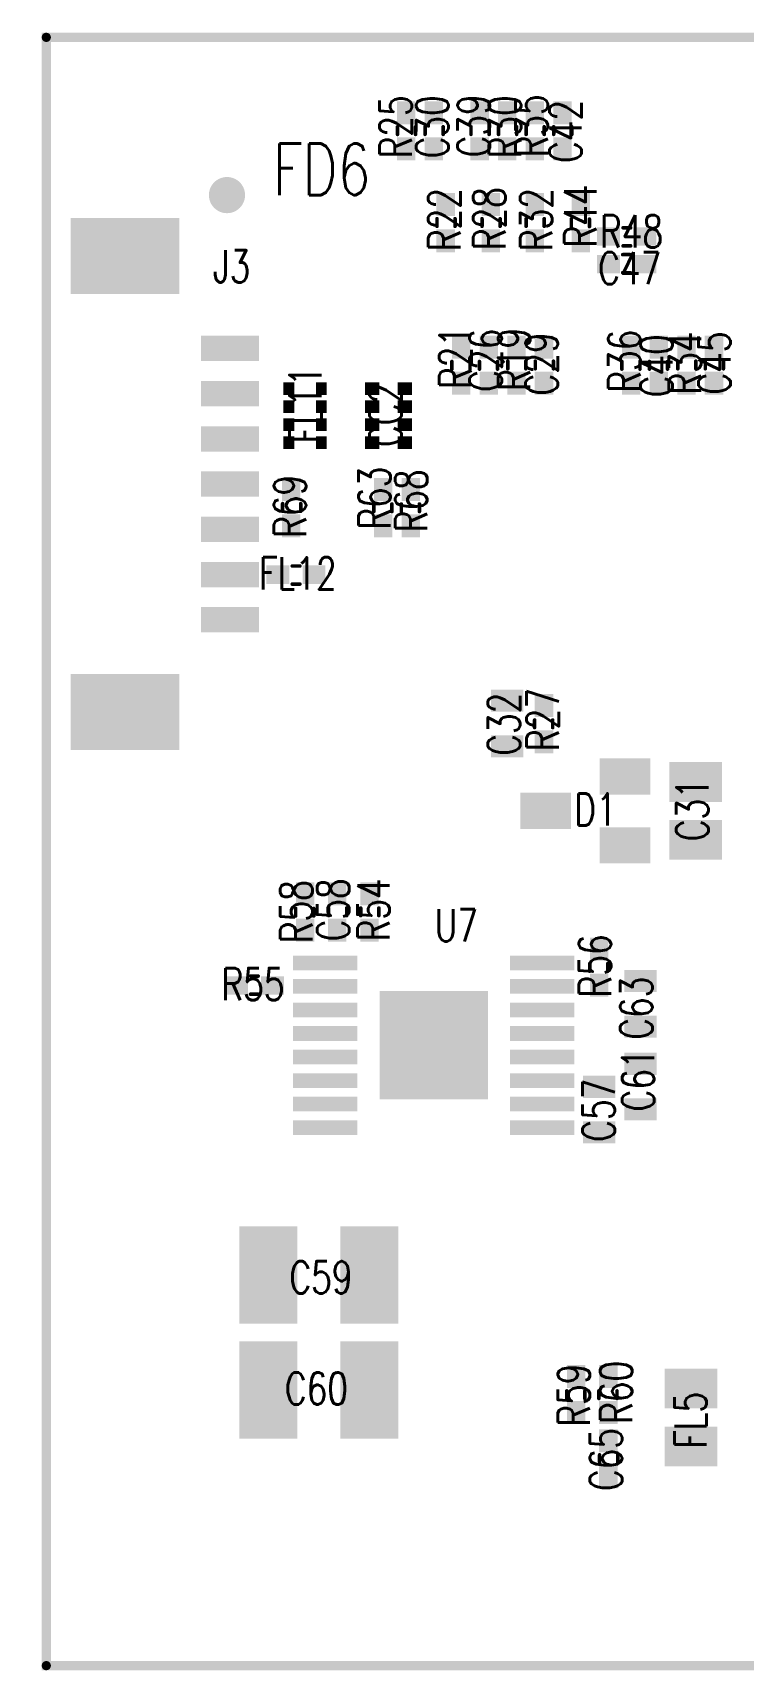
# Model space of a CAD drawing. Extents: x 44.6 to 90.1, y -0.2 to 45.1.
# Drawn here: x 44.63 to 64.27, y -0.13 to 45.13 of the extents above; entities that cross this region are included whole.
import ezdxf

# ---------------------------------------------------------------- set-up
doc = ezdxf.new("R2010")
doc.units = 0
doc.layers.get('0').update_dxf_attribs({"linetype": 'CONTINUOUS'})
for name, color, linetype in [('BOARD_OUTLINE_00', 5, 'CONTINUOUS'), ('DRIL_NPLTE_THRU_01', 3, 'CONTINUOUS'), ('DRIL_NPLTE_THRU_02', 23, 'CONTINUOUS'), ('DRIL_NPLTE_THRU_03', 2, 'CONTINUOUS'), ('DRIL_NPLTE_THRU_04', 4, 'CONTINUOUS'), ('DRIL_NPLTE_THRU_05', 43, 'CONTINUOUS'), ('DRIL_NPLTE_THRU_06', 1, 'CONTINUOUS'), ('DRIL_PLTE_THRU_01', 3, 'CONTINUOUS'), ('DRIL_PLTE_THRU_02', 23, 'CONTINUOUS'), ('DRIL_PLTE_THRU_03', 2, 'CONTINUOUS'), ('DRIL_PLTE_THRU_04', 4, 'CONTINUOUS'), ('DRIL_PLTE_THRU_05', 43, 'CONTINUOUS'), ('DRIL_PLTE_THRU_06', 1, 'CONTINUOUS'), ('PADS_BOT', 1, 'CONTINUOUS'), ('PADS_INNER', 3, 'CONTINUOUS'), ('PADS_TOP', 3, 'CONTINUOUS'), ('PART_BOT_2DLINE_00', 2, 'CONTINUOUS'), ('PART_NAME_06', 2, 'CONTINUOUS')]:
    doc.layers.add(name, color=color, linetype=linetype)
doc.styles.add('W0$1524', font='simplex', dxfattribs={"width": 0.75})
doc.styles.add('W0$254', font='simplex', dxfattribs={"width": 0.75})

# ---------------------------------------------------------------- blocks, each defined once
blk = doc.blocks.new('SMOOTH_0$254')
at = {"const_width": 0.127}
blk.add_lwpolyline([(-0.0635, 0, 1), (0.0635, 0, 1)], format="xyb", close=True, dxfattribs=at)
blk = doc.blocks.new('BOARD_152')
at = {"layer": 'BOARD_OUTLINE_00', "const_width": 0.254}
blk.add_lwpolyline([(13.5, 37.5), (58.5, 37.5), (58.5, 82.5), (13.5, 82.5)], close=True, dxfattribs=at)
at = {"layer": 'BOARD_OUTLINE_00'}
for p in [(13.5, 82.5), (58.5, 82.5), (13.5, 37.5), (58.5, 37.5)]:
    blk.add_blockref('SMOOTH_0$254', p, dxfattribs=at)
blk = doc.blocks.new('SMOOTH_0$1')
at = {"const_width": 0.05}
blk.add_lwpolyline([(-0.025, 0, 1), (0.025, 0, 1)], format="xyb", close=True, dxfattribs=at)
blk = doc.blocks.new('PART_BODY_BOT_22')
at = {"layer": 'PART_BOT_2DLINE_00', "const_width": 0.1}
for points in [[(0.1, 0.26), (-0.11, 0.26)], [(0.1, -0.24), (-0.11, -0.24)]]:
    blk.add_lwpolyline(points, dxfattribs=at)
at = {"layer": 'PART_BOT_2DLINE_00'}
for p in [(-0.11, 0.26), (0.1, 0.26), (-0.11, -0.24), (0.1, -0.24)]:
    blk.add_blockref('SMOOTH_0$1', p, dxfattribs=at)
blk = doc.blocks.new('DRIL_HOLE_0')
blk.add_lwpolyline([(0, 0, 1), (0, 0, 1)], format="xyb", close=True)
blk = doc.blocks.new('PAD_0')
blk.add_lwpolyline([(0, 0, 1), (0, 0, 1)], format="xyb", close=True)
blk = doc.blocks.new('PAD_1')
at = {"const_width": 0.508}
blk.add_lwpolyline([(-0.3175, 0), (0.3175, 0)], dxfattribs=at)
blk = doc.blocks.new('STK_BOT_6')
at = {"layer": 'DRIL_PLTE_THRU_01'}
blk.add_blockref('DRIL_HOLE_0', (0, 0), dxfattribs=at)
at = {"layer": 'DRIL_PLTE_THRU_02'}
blk.add_blockref('DRIL_HOLE_0', (0, 0), dxfattribs=at)
at = {"layer": 'DRIL_PLTE_THRU_03'}
blk.add_blockref('DRIL_HOLE_0', (0, 0), dxfattribs=at)
at = {"layer": 'DRIL_PLTE_THRU_04'}
blk.add_blockref('DRIL_HOLE_0', (0, 0), dxfattribs=at)
at = {"layer": 'DRIL_PLTE_THRU_05'}
blk.add_blockref('DRIL_HOLE_0', (0, 0), dxfattribs=at)
at = {"layer": 'DRIL_PLTE_THRU_06'}
blk.add_blockref('DRIL_HOLE_0', (0, 0), dxfattribs=at)
at = {"layer": 'PADS_BOT'}
blk.add_blockref('PAD_1', (0, 0), dxfattribs=at)
at = {"layer": 'PADS_INNER'}
blk.add_blockref('PAD_0', (0, 0), dxfattribs=at)
at = {"layer": 'PADS_TOP'}
blk.add_blockref('PAD_0', (0, 0), dxfattribs=at)
blk = doc.blocks.new('SYM_BOT_2')
for name, p in [('STK_BOT_6', (-0.5, 0)), ('PART_BODY_BOT_22', (0, 0)), ('STK_BOT_6', (0.5, 0))]:
    blk.add_blockref(name, p)
blk = doc.blocks.new('PART_BOT_18')
blk.add_blockref('SYM_BOT_2', (0, 0))
at = {"layer": 'PART_NAME_06', "style": 'W0$1524', "width": 0.75}
blk.add_text('C26', height=0.889, dxfattribs=at).set_placement((-0.7366, -0.3556))
blk = doc.blocks.new('PART_BOT_21')
blk.add_blockref('SYM_BOT_2', (0, 0))
at = {"layer": 'PART_NAME_06', "style": 'W0$1524', "width": 0.75}
blk.add_text('C29', height=0.889, rotation=180, dxfattribs=at).set_placement((0.8382, 0.381))
blk = doc.blocks.new('PART_BOT_23')
blk.add_blockref('SYM_BOT_2', (0, 0))
at = {"layer": 'PART_NAME_06', "style": 'W0$1524', "width": 0.75}
blk.add_text('C30', height=0.889, rotation=180, dxfattribs=at).set_placement((0.762, 0.4064))
blk = doc.blocks.new('PAD_2')
at = {"const_width": 1.1}
blk.add_lwpolyline([(-0.725, 0), (0.725, 0)], dxfattribs=at)
blk = doc.blocks.new('STK_BOT_8')
at = {"layer": 'DRIL_NPLTE_THRU_01'}
blk.add_blockref('DRIL_HOLE_0', (0, 0), dxfattribs=at)
at = {"layer": 'DRIL_NPLTE_THRU_02'}
blk.add_blockref('DRIL_HOLE_0', (0, 0), dxfattribs=at)
at = {"layer": 'DRIL_NPLTE_THRU_03'}
blk.add_blockref('DRIL_HOLE_0', (0, 0), dxfattribs=at)
at = {"layer": 'DRIL_NPLTE_THRU_04'}
blk.add_blockref('DRIL_HOLE_0', (0, 0), dxfattribs=at)
at = {"layer": 'DRIL_NPLTE_THRU_05'}
blk.add_blockref('DRIL_HOLE_0', (0, 0), dxfattribs=at)
at = {"layer": 'DRIL_NPLTE_THRU_06'}
blk.add_blockref('DRIL_HOLE_0', (0, 0), dxfattribs=at)
at = {"layer": 'PADS_BOT', "rotation": 90}
blk.add_blockref('PAD_2', (0, 0), dxfattribs=at)
at = {"layer": 'PADS_INNER'}
blk.add_blockref('PAD_0', (0, 0), dxfattribs=at)
at = {"layer": 'PADS_TOP'}
blk.add_blockref('PAD_0', (0, 0), dxfattribs=at)
blk = doc.blocks.new('SYM_BOT_4')
for p in [(-0.8, 0), (0.8, 0)]:
    blk.add_blockref('STK_BOT_8', p)
blk = doc.blocks.new('PART_BOT_24')
blk.add_blockref('SYM_BOT_4', (0, 0))
at = {"layer": 'PART_NAME_06', "style": 'W0$1524', "width": 0.75}
blk.add_text('C31', height=0.889, rotation=180, dxfattribs=at).set_placement((0.8382, 0.3556))
blk = doc.blocks.new('PAD_3')
at = {"const_width": 0.6096}
blk.add_lwpolyline([(-0.4445, 0), (0.4445, 0)], dxfattribs=at)
blk = doc.blocks.new('STK_BOT_7')
at = {"layer": 'DRIL_NPLTE_THRU_01'}
blk.add_blockref('DRIL_HOLE_0', (0, 0), dxfattribs=at)
at = {"layer": 'DRIL_NPLTE_THRU_02'}
blk.add_blockref('DRIL_HOLE_0', (0, 0), dxfattribs=at)
at = {"layer": 'DRIL_NPLTE_THRU_03'}
blk.add_blockref('DRIL_HOLE_0', (0, 0), dxfattribs=at)
at = {"layer": 'DRIL_NPLTE_THRU_04'}
blk.add_blockref('DRIL_HOLE_0', (0, 0), dxfattribs=at)
at = {"layer": 'DRIL_NPLTE_THRU_05'}
blk.add_blockref('DRIL_HOLE_0', (0, 0), dxfattribs=at)
at = {"layer": 'DRIL_NPLTE_THRU_06'}
blk.add_blockref('DRIL_HOLE_0', (0, 0), dxfattribs=at)
at = {"layer": 'PADS_BOT', "rotation": 90}
blk.add_blockref('PAD_3', (0, 0), dxfattribs=at)
at = {"layer": 'PADS_INNER'}
blk.add_blockref('PAD_0', (0, 0), dxfattribs=at)
at = {"layer": 'PADS_TOP'}
blk.add_blockref('PAD_0', (0, 0), dxfattribs=at)
blk = doc.blocks.new('SYM_BOT_3')
for p in [(-0.63, 0), (0.63, 0)]:
    blk.add_blockref('STK_BOT_7', p)
blk = doc.blocks.new('PART_BOT_25')
blk.add_blockref('SYM_BOT_3', (0, 0))
at = {"layer": 'PART_NAME_06', "style": 'W0$1524', "width": 0.75}
blk.add_text('C32', height=0.889, rotation=180, dxfattribs=at).set_placement((0.889, 0.3556))
blk = doc.blocks.new('PART_BOT_32')
blk.add_blockref('SYM_BOT_2', (0, 0))
at = {"layer": 'PART_NAME_06', "style": 'W0$1524', "width": 0.75}
blk.add_text('C39', height=0.889, rotation=180, dxfattribs=at).set_placement((0.7366, 0.2794))
blk = doc.blocks.new('PART_BOT_34')
blk.add_blockref('SYM_BOT_2', (0, 0))
at = {"layer": 'PART_NAME_06', "style": 'W0$1524', "width": 0.75}
blk.add_text('C40', height=0.889, dxfattribs=at).set_placement((-0.889, -0.381))
blk = doc.blocks.new('PART_BOT_36')
blk.add_blockref('SYM_BOT_2', (0, 0))
at = {"layer": 'PART_NAME_06', "style": 'W0$1524', "width": 0.75}
blk.add_text('C42', height=0.889, rotation=180, dxfattribs=at).set_placement((0.889, 0.533))
blk = doc.blocks.new('PART_BOT_39')
blk.add_blockref('SYM_BOT_2', (0, 0))
at = {"layer": 'PART_NAME_06', "style": 'W0$1524', "width": 0.75}
blk.add_text('C45', height=0.889, rotation=180, dxfattribs=at).set_placement((0.813, 0.457))
blk = doc.blocks.new('PART_BOT_41')
blk.add_blockref('SYM_BOT_2', (0, 0))
at = {"layer": 'PART_NAME_06', "style": 'W0$1524', "width": 0.75}
blk.add_text('C47', height=0.889, rotation=180, dxfattribs=at).set_placement((0.787, 1.321))
blk = doc.blocks.new('PART_BOT_52')
blk.add_blockref('SYM_BOT_3', (0, 0))
at = {"layer": 'PART_NAME_06', "style": 'W0$1524', "width": 0.75}
blk.add_text('C57', height=0.889, rotation=180, dxfattribs=at).set_placement((0.889, 0.432))
blk = doc.blocks.new('PART_BOT_53')
blk.add_blockref('SYM_BOT_2', (0, 0))
at = {"layer": 'PART_NAME_06', "style": 'W0$1524', "width": 0.75}
blk.add_text('C58', height=0.889, rotation=180, dxfattribs=at).set_placement((0.8128, 0.3302))
blk = doc.blocks.new('PAD_4')
at = {"const_width": 1.6002}
blk.add_lwpolyline([(-1.3462, 0), (1.3462, 0)], dxfattribs=at)
blk = doc.blocks.new('STK_BOT_10')
at = {"layer": 'DRIL_NPLTE_THRU_01'}
blk.add_blockref('DRIL_HOLE_0', (0, 0), dxfattribs=at)
at = {"layer": 'DRIL_NPLTE_THRU_02'}
blk.add_blockref('DRIL_HOLE_0', (0, 0), dxfattribs=at)
at = {"layer": 'DRIL_NPLTE_THRU_03'}
blk.add_blockref('DRIL_HOLE_0', (0, 0), dxfattribs=at)
at = {"layer": 'DRIL_NPLTE_THRU_04'}
blk.add_blockref('DRIL_HOLE_0', (0, 0), dxfattribs=at)
at = {"layer": 'DRIL_NPLTE_THRU_05'}
blk.add_blockref('DRIL_HOLE_0', (0, 0), dxfattribs=at)
at = {"layer": 'DRIL_NPLTE_THRU_06'}
blk.add_blockref('DRIL_HOLE_0', (0, 0), dxfattribs=at)
at = {"layer": 'PADS_BOT', "rotation": 90}
blk.add_blockref('PAD_4', (0, 0), dxfattribs=at)
at = {"layer": 'PADS_INNER'}
blk.add_blockref('PAD_0', (0, 0), dxfattribs=at)
at = {"layer": 'PADS_TOP'}
blk.add_blockref('PAD_0', (0, 0), dxfattribs=at)
blk = doc.blocks.new('SYM_BOT_6')
for p in [(-1.397, 0), (1.397, 0)]:
    blk.add_blockref('STK_BOT_10', p)
blk = doc.blocks.new('PART_BOT_54')
blk.add_blockref('SYM_BOT_6', (0, 0))
at = {"layer": 'PART_NAME_06', "style": 'W0$1524', "width": 0.75}
blk.add_text('C59', height=0.889, dxfattribs=at).set_placement((-0.8128, -0.508))
blk = doc.blocks.new('PART_BOT_56')
blk.add_blockref('SYM_BOT_6', (0, 0))
at = {"layer": 'PART_NAME_06', "style": 'W0$1524', "width": 0.75}
blk.add_text('C60', height=0.889, dxfattribs=at).set_placement((-0.9398, -0.4064))
blk = doc.blocks.new('PART_BOT_57')
blk.add_blockref('SYM_BOT_3', (0, 0))
at = {"layer": 'PART_NAME_06', "style": 'W0$1524', "width": 0.75}
blk.add_text('C61', height=0.889, rotation=180, dxfattribs=at).set_placement((0.686, 0.381))
blk = doc.blocks.new('PART_BOT_59')
blk.add_blockref('SYM_BOT_3', (0, 0))
at = {"layer": 'PART_NAME_06', "style": 'W0$1524', "width": 0.75}
blk.add_text('C63', height=0.889, dxfattribs=at).set_placement((-0.9906, -0.3302))
blk = doc.blocks.new('PART_BOT_61')
blk.add_blockref('SYM_BOT_2', (0, 0))
at = {"layer": 'PART_NAME_06', "style": 'W0$1524', "width": 0.75}
blk.add_text('C65', height=0.889, rotation=180, dxfattribs=at).set_placement((0.889, 0.381))
blk = doc.blocks.new('PAD_6')
at = {"const_width": 0.35}
blk.add_lwpolyline([(-0.22, 0), (0.18, 0)], dxfattribs=at)
blk = doc.blocks.new('STK_BOT_12')
at = {"layer": 'DRIL_NPLTE_THRU_01'}
blk.add_blockref('DRIL_HOLE_0', (0, 0), dxfattribs=at)
at = {"layer": 'DRIL_NPLTE_THRU_02'}
blk.add_blockref('DRIL_HOLE_0', (0, 0), dxfattribs=at)
at = {"layer": 'DRIL_NPLTE_THRU_03'}
blk.add_blockref('DRIL_HOLE_0', (0, 0), dxfattribs=at)
at = {"layer": 'DRIL_NPLTE_THRU_04'}
blk.add_blockref('DRIL_HOLE_0', (0, 0), dxfattribs=at)
at = {"layer": 'DRIL_NPLTE_THRU_05'}
blk.add_blockref('DRIL_HOLE_0', (0, 0), dxfattribs=at)
at = {"layer": 'DRIL_NPLTE_THRU_06'}
blk.add_blockref('DRIL_HOLE_0', (0, 0), dxfattribs=at)
at = {"layer": 'PADS_BOT', "rotation": 90}
blk.add_blockref('PAD_6', (0, 0), dxfattribs=at)
at = {"layer": 'PADS_INNER'}
blk.add_blockref('PAD_0', (0, 0), dxfattribs=at)
at = {"layer": 'PADS_TOP'}
blk.add_blockref('PAD_0', (0, 0), dxfattribs=at)
blk = doc.blocks.new('SYM_BOT_8')
for p in [(-0.75, 0.45), (-0.25, 0.45), (0.25, 0.45), (0.75, 0.45), (-0.75, -0.45), (-0.25, -0.45), (0.25, -0.45), (0.75, -0.45)]:
    blk.add_blockref('STK_BOT_12', p)
blk = doc.blocks.new('PART_BOT_93')
blk.add_blockref('SYM_BOT_8', (0, 0))
at = {"layer": 'PART_NAME_06', "style": 'W0$1524', "width": 0.75}
blk.add_text('CC2', height=0.889, dxfattribs=at).set_placement((-0.8636, -0.381))
blk = doc.blocks.new('PAD_7')
at = {"const_width": 1}
blk.add_lwpolyline([(-0.7, 0), (0.7, 0)], dxfattribs=at)
blk = doc.blocks.new('STK_BOT_13')
at = {"layer": 'DRIL_PLTE_THRU_01'}
blk.add_blockref('DRIL_HOLE_0', (0, 0), dxfattribs=at)
at = {"layer": 'DRIL_PLTE_THRU_02'}
blk.add_blockref('DRIL_HOLE_0', (0, 0), dxfattribs=at)
at = {"layer": 'DRIL_PLTE_THRU_03'}
blk.add_blockref('DRIL_HOLE_0', (0, 0), dxfattribs=at)
at = {"layer": 'DRIL_PLTE_THRU_04'}
blk.add_blockref('DRIL_HOLE_0', (0, 0), dxfattribs=at)
at = {"layer": 'DRIL_PLTE_THRU_05'}
blk.add_blockref('DRIL_HOLE_0', (0, 0), dxfattribs=at)
at = {"layer": 'DRIL_PLTE_THRU_06'}
blk.add_blockref('DRIL_HOLE_0', (0, 0), dxfattribs=at)
at = {"layer": 'PADS_BOT', "rotation": 90}
blk.add_blockref('PAD_7', (0, 0), dxfattribs=at)
at = {"layer": 'PADS_INNER'}
blk.add_blockref('PAD_0', (0, 0), dxfattribs=at)
at = {"layer": 'PADS_TOP'}
blk.add_blockref('PAD_0', (0, 0), dxfattribs=at)
blk = doc.blocks.new('SYM_BOT_9')
for p in [(0, 1.1), (-0.95, -1.1), (0.95, -1.1)]:
    blk.add_blockref('STK_BOT_13', p)
blk = doc.blocks.new('PART_BOT_94')
blk.add_blockref('SYM_BOT_9', (0, 0))
at = {"layer": 'PART_NAME_06', "style": 'W0$1524', "width": 0.75}
blk.add_text('D1', height=0.889, rotation=270, dxfattribs=at).set_placement((-0.406, 0.305))
blk = doc.blocks.new('PART_BOT_106')
blk.add_blockref('SYM_BOT_2', (0, 0))
at = {"layer": 'PART_NAME_06', "style": 'W0$1524', "width": 0.75}
blk.add_text('FL12', height=0.889, rotation=180, dxfattribs=at).set_placement((1.016, 0.4064))
blk = doc.blocks.new('PART_BOT_112')
blk.add_blockref('SYM_BOT_4', (0, 0))
at = {"layer": 'PART_NAME_06', "style": 'W0$1524', "width": 0.75}
blk.add_text('FL5', height=0.889, rotation=180, dxfattribs=at).set_placement((0.864, 0.432))
blk = doc.blocks.new('PAD_11')
at = {"const_width": 0.7}
blk.add_lwpolyline([(-0.8, 0), (0.8, 0)], dxfattribs=at)
blk = doc.blocks.new('STK_BOT_21')
at = {"layer": 'DRIL_NPLTE_THRU_01'}
blk.add_blockref('DRIL_HOLE_0', (0, 0), dxfattribs=at)
at = {"layer": 'DRIL_NPLTE_THRU_02'}
blk.add_blockref('DRIL_HOLE_0', (0, 0), dxfattribs=at)
at = {"layer": 'DRIL_NPLTE_THRU_03'}
blk.add_blockref('DRIL_HOLE_0', (0, 0), dxfattribs=at)
at = {"layer": 'DRIL_NPLTE_THRU_04'}
blk.add_blockref('DRIL_HOLE_0', (0, 0), dxfattribs=at)
at = {"layer": 'DRIL_NPLTE_THRU_05'}
blk.add_blockref('DRIL_HOLE_0', (0, 0), dxfattribs=at)
at = {"layer": 'DRIL_NPLTE_THRU_06'}
blk.add_blockref('DRIL_HOLE_0', (0, 0), dxfattribs=at)
at = {"layer": 'PADS_BOT', "rotation": 90}
blk.add_blockref('PAD_11', (0, 0), dxfattribs=at)
at = {"layer": 'PADS_INNER'}
blk.add_blockref('PAD_0', (0, 0), dxfattribs=at)
at = {"layer": 'PADS_TOP'}
blk.add_blockref('PAD_0', (0, 0), dxfattribs=at)
blk = doc.blocks.new('PAD_12')
at = {"const_width": 2.1}
blk.add_lwpolyline([(-1.5, 0), (1.5, 0)], dxfattribs=at)
blk = doc.blocks.new('STK_BOT_22')
at = {"layer": 'DRIL_NPLTE_THRU_01'}
blk.add_blockref('DRIL_HOLE_0', (0, 0), dxfattribs=at)
at = {"layer": 'DRIL_NPLTE_THRU_02'}
blk.add_blockref('DRIL_HOLE_0', (0, 0), dxfattribs=at)
at = {"layer": 'DRIL_NPLTE_THRU_03'}
blk.add_blockref('DRIL_HOLE_0', (0, 0), dxfattribs=at)
at = {"layer": 'DRIL_NPLTE_THRU_04'}
blk.add_blockref('DRIL_HOLE_0', (0, 0), dxfattribs=at)
at = {"layer": 'DRIL_NPLTE_THRU_05'}
blk.add_blockref('DRIL_HOLE_0', (0, 0), dxfattribs=at)
at = {"layer": 'DRIL_NPLTE_THRU_06'}
blk.add_blockref('DRIL_HOLE_0', (0, 0), dxfattribs=at)
at = {"layer": 'PADS_BOT', "rotation": 90}
blk.add_blockref('PAD_12', (0, 0), dxfattribs=at)
at = {"layer": 'PADS_INNER'}
blk.add_blockref('PAD_0', (0, 0), dxfattribs=at)
at = {"layer": 'PADS_TOP'}
blk.add_blockref('PAD_0', (0, 0), dxfattribs=at)
blk = doc.blocks.new('SYM_BOT_15')
for name, p in [('STK_BOT_21', (-4.375, 2.9)), ('STK_BOT_21', (-3.125, 2.9)), ('STK_BOT_21', (-1.875, 2.9)), ('STK_BOT_21', (-0.625, 2.9)), ('STK_BOT_21', (0.625, 2.9)), ('STK_BOT_21', (1.875, 2.9)), ('STK_BOT_21', (3.125, 2.9)), ('STK_BOT_22', (-6.925, 0)), ('STK_BOT_22', (5.675, 0))]:
    blk.add_blockref(name, p)
blk = doc.blocks.new('PART_BOT_122')
blk.add_blockref('SYM_BOT_15', (0, 0))
at = {"layer": 'PART_NAME_06', "style": 'W0$1524', "width": 0.75}
blk.add_text('J3', height=0.889, rotation=90, dxfattribs=at).set_placement((-6.198, 2.438))
blk = doc.blocks.new('PART_BOT_156')
blk.add_blockref('SYM_BOT_2', (0, 0))
at = {"layer": 'PART_NAME_06', "style": 'W0$1524', "width": 0.75}
blk.add_text('R19', height=0.889, rotation=180, dxfattribs=at).set_placement((0.7112, 0.381))
blk = doc.blocks.new('PART_BOT_159')
blk.add_blockref('SYM_BOT_2', (0, 0))
at = {"layer": 'PART_NAME_06', "style": 'W0$1524', "width": 0.75}
blk.add_text('R21', height=0.889, dxfattribs=at).set_placement((-0.6604, -0.2794))
blk = doc.blocks.new('PART_BOT_160')
blk.add_blockref('SYM_BOT_2', (0, 0))
at = {"layer": 'PART_NAME_06', "style": 'W0$1524', "width": 0.75}
blk.add_text('R22', height=0.889, rotation=180, dxfattribs=at).set_placement((0.7874, 0.4064))
blk = doc.blocks.new('PART_BOT_163')
blk.add_blockref('SYM_BOT_2', (0, 0))
at = {"layer": 'PART_NAME_06', "style": 'W0$1524', "width": 0.75}
blk.add_text('R25', height=0.889, rotation=180, dxfattribs=at).set_placement((0.762, 0.1524))
blk = doc.blocks.new('PART_BOT_165')
blk.add_blockref('SYM_BOT_2', (0, 0))
at = {"layer": 'PART_NAME_06', "style": 'W0$1524', "width": 0.75}
blk.add_text('R27', height=0.889, dxfattribs=at).set_placement((-0.762, -0.4064))
blk = doc.blocks.new('PART_BOT_166')
blk.add_blockref('SYM_BOT_2', (0, 0))
at = {"layer": 'PART_NAME_06', "style": 'W0$1524', "width": 0.75}
blk.add_text('R28', height=0.889, rotation=180, dxfattribs=at).set_placement((0.762, 0.4064))
blk = doc.blocks.new('PART_BOT_169')
blk.add_blockref('SYM_BOT_2', (0, 0))
at = {"layer": 'PART_NAME_06', "style": 'W0$1524', "width": 0.75}
blk.add_text('R30', height=0.889, rotation=180, dxfattribs=at).set_placement((0.762, 0.381))
blk = doc.blocks.new('PART_BOT_171')
blk.add_blockref('SYM_BOT_2', (0, 0))
at = {"layer": 'PART_NAME_06', "style": 'W0$1524', "width": 0.75}
blk.add_text('R32', height=0.889, rotation=180, dxfattribs=at).set_placement((0.787, 0.483))
blk = doc.blocks.new('PART_BOT_173')
blk.add_blockref('SYM_BOT_2', (0, 0))
at = {"layer": 'PART_NAME_06', "style": 'W0$1524', "width": 0.75}
blk.add_text('R34', height=0.889, rotation=180, dxfattribs=at).set_placement((0.8128, 0.4064))
blk = doc.blocks.new('PART_BOT_174')
blk.add_blockref('SYM_BOT_2', (0, 0))
at = {"layer": 'PART_NAME_06', "style": 'W0$1524', "width": 0.75}
blk.add_text('R35', height=0.889, rotation=180, dxfattribs=at).set_placement((0.7366, 0.3556))
blk = doc.blocks.new('PART_BOT_175')
blk.add_blockref('SYM_BOT_2', (0, 0))
at = {"layer": 'PART_NAME_06', "style": 'W0$1524', "width": 0.75}
blk.add_text('R36', height=0.889, dxfattribs=at).set_placement((-0.762, -0.254))
blk = doc.blocks.new('PART_BOT_184')
blk.add_blockref('SYM_BOT_2', (0, 0))
at = {"layer": 'PART_NAME_06', "style": 'W0$1524', "width": 0.75}
blk.add_text('R44', height=0.889, dxfattribs=at).set_placement((-0.6858, -0.4318))
blk = doc.blocks.new('PART_BOT_188')
blk.add_blockref('SYM_BOT_2', (0, 0))
at = {"layer": 'PART_NAME_06', "style": 'W0$1524', "width": 0.75}
blk.add_text('R48', height=0.889, dxfattribs=at).set_placement((-0.7366, 0.4572))
blk = doc.blocks.new('PART_BOT_195')
blk.add_blockref('SYM_BOT_2', (0, 0))
at = {"layer": 'PART_NAME_06', "style": 'W0$1524', "width": 0.75}
blk.add_text('R54', height=0.889, rotation=180, dxfattribs=at).set_placement((0.813, 0.559))
blk = doc.blocks.new('PART_BOT_196')
blk.add_blockref('SYM_BOT_2', (0, 0))
at = {"layer": 'PART_NAME_06', "style": 'W0$1524', "width": 0.75}
blk.add_text('R55', height=0.889, dxfattribs=at).set_placement((-0.9144, -0.4064))
blk = doc.blocks.new('PART_BOT_197')
blk.add_blockref('SYM_BOT_2', (0, 0))
at = {"layer": 'PART_NAME_06', "style": 'W0$1524', "width": 0.75}
blk.add_text('R56', height=0.889, dxfattribs=at).set_placement((-0.8382, -0.3302))
blk = doc.blocks.new('PART_BOT_199')
blk.add_blockref('SYM_BOT_2', (0, 0))
at = {"layer": 'PART_NAME_06', "style": 'W0$1524', "width": 0.75}
blk.add_text('R58', height=0.889, dxfattribs=at).set_placement((-0.8636, -0.2032))
blk = doc.blocks.new('PART_BOT_200')
blk.add_blockref('SYM_BOT_2', (0, 0))
at = {"layer": 'PART_NAME_06', "style": 'W0$1524', "width": 0.75}
blk.add_text('R59', height=0.889, dxfattribs=at).set_placement((-0.889, -0.381))
blk = doc.blocks.new('PART_BOT_202')
blk.add_blockref('SYM_BOT_2', (0, 0))
at = {"layer": 'PART_NAME_06', "style": 'W0$1524', "width": 0.75}
blk.add_text('R60', height=0.889, dxfattribs=at).set_placement((-0.8128, -0.6604))
blk = doc.blocks.new('PART_BOT_205')
blk.add_blockref('SYM_BOT_2', (0, 0))
at = {"layer": 'PART_NAME_06', "style": 'W0$1524', "width": 0.75}
blk.add_text('R63', height=0.889, dxfattribs=at).set_placement((-0.6096, -0.2032))
blk = doc.blocks.new('PART_BOT_210')
blk.add_blockref('SYM_BOT_2', (0, 0))
at = {"layer": 'PART_NAME_06', "style": 'W0$1524', "width": 0.75}
blk.add_text('R68', height=0.889, dxfattribs=at).set_placement((-0.6858, -0.4572))
blk = doc.blocks.new('PART_BOT_211')
blk.add_blockref('SYM_BOT_2', (0, 0))
at = {"layer": 'PART_NAME_06', "style": 'W0$1524', "width": 0.75}
blk.add_text('R69', height=0.889, rotation=180, dxfattribs=at).set_placement((0.8382, 0.4064))
blk = doc.blocks.new('PAD_20')
at = {"const_width": 0.406}
blk.add_lwpolyline([(-0.889, 0), (0.889, 0)], dxfattribs=at)
blk = doc.blocks.new('STK_BOT_40')
at = {"layer": 'DRIL_NPLTE_THRU_01'}
blk.add_blockref('DRIL_HOLE_0', (0, 0), dxfattribs=at)
at = {"layer": 'DRIL_NPLTE_THRU_02'}
blk.add_blockref('DRIL_HOLE_0', (0, 0), dxfattribs=at)
at = {"layer": 'DRIL_NPLTE_THRU_03'}
blk.add_blockref('DRIL_HOLE_0', (0, 0), dxfattribs=at)
at = {"layer": 'DRIL_NPLTE_THRU_04'}
blk.add_blockref('DRIL_HOLE_0', (0, 0), dxfattribs=at)
at = {"layer": 'DRIL_NPLTE_THRU_05'}
blk.add_blockref('DRIL_HOLE_0', (0, 0), dxfattribs=at)
at = {"layer": 'DRIL_NPLTE_THRU_06'}
blk.add_blockref('DRIL_HOLE_0', (0, 0), dxfattribs=at)
at = {"layer": 'PADS_BOT', "rotation": 90}
blk.add_blockref('PAD_20', (0, 0), dxfattribs=at)
at = {"layer": 'PADS_INNER'}
blk.add_blockref('PAD_0', (0, 0), dxfattribs=at)
at = {"layer": 'PADS_TOP'}
blk.add_blockref('PAD_0', (0, 0), dxfattribs=at)
blk = doc.blocks.new('PAD_21')
at = {"const_width": 2.9972}
blk.add_lwpolyline([(-1.4986, 0), (1.4986, 0)], dxfattribs=at)
blk = doc.blocks.new('STK_BOT_41')
at = {"layer": 'DRIL_NPLTE_THRU_01'}
blk.add_blockref('DRIL_HOLE_0', (0, 0), dxfattribs=at)
at = {"layer": 'DRIL_NPLTE_THRU_02'}
blk.add_blockref('DRIL_HOLE_0', (0, 0), dxfattribs=at)
at = {"layer": 'DRIL_NPLTE_THRU_03'}
blk.add_blockref('DRIL_HOLE_0', (0, 0), dxfattribs=at)
at = {"layer": 'DRIL_NPLTE_THRU_04'}
blk.add_blockref('DRIL_HOLE_0', (0, 0), dxfattribs=at)
at = {"layer": 'DRIL_NPLTE_THRU_05'}
blk.add_blockref('DRIL_HOLE_0', (0, 0), dxfattribs=at)
at = {"layer": 'DRIL_NPLTE_THRU_06'}
blk.add_blockref('DRIL_HOLE_0', (0, 0), dxfattribs=at)
at = {"layer": 'PADS_BOT'}
blk.add_blockref('PAD_21', (0, 0), dxfattribs=at)
at = {"layer": 'PADS_INNER'}
blk.add_blockref('PAD_0', (0, 0), dxfattribs=at)
at = {"layer": 'PADS_TOP'}
blk.add_blockref('PAD_0', (0, 0), dxfattribs=at)
blk = doc.blocks.new('SYM_BOT_30')
for name, p in [('STK_BOT_40', (-2.275, 2.997)), ('STK_BOT_40', (-1.625, 2.997)), ('STK_BOT_40', (-0.975, 2.997)), ('STK_BOT_40', (-0.325, 2.997)), ('STK_BOT_40', (0.325, 2.997)), ('STK_BOT_40', (0.975, 2.997)), ('STK_BOT_40', (1.625, 2.997)), ('STK_BOT_40', (2.275, 2.997)), ('STK_BOT_41', (0, 0)), ('STK_BOT_40', (-2.275, -2.997)), ('STK_BOT_40', (-1.625, -2.997)), ('STK_BOT_40', (-0.975, -2.997)), ('STK_BOT_40', (-0.325, -2.997)), ('STK_BOT_40', (0.325, -2.997)), ('STK_BOT_40', (0.975, -2.997)), ('STK_BOT_40', (1.625, -2.997)), ('STK_BOT_40', (2.275, -2.997))]:
    blk.add_blockref(name, p)
blk = doc.blocks.new('PART_BOT_253')
blk.add_blockref('SYM_BOT_30', (0, 0))
at = {"layer": 'PART_NAME_06', "style": 'W0$1524', "width": 0.75}
blk.add_text('U7', height=0.889, rotation=270, dxfattribs=at).set_placement((2.87, -0.025))
blk = doc.blocks.new('PAD_23')
at = {"const_width": 0.3}
blk.add_lwpolyline([(-0.175, 0), (0.175, 0)], dxfattribs=at)
blk = doc.blocks.new('STK_BOT_17')
at = {"layer": 'DRIL_NPLTE_THRU_01'}
blk.add_blockref('DRIL_HOLE_0', (0, 0), dxfattribs=at)
at = {"layer": 'DRIL_NPLTE_THRU_02'}
blk.add_blockref('DRIL_HOLE_0', (0, 0), dxfattribs=at)
at = {"layer": 'DRIL_NPLTE_THRU_03'}
blk.add_blockref('DRIL_HOLE_0', (0, 0), dxfattribs=at)
at = {"layer": 'DRIL_NPLTE_THRU_04'}
blk.add_blockref('DRIL_HOLE_0', (0, 0), dxfattribs=at)
at = {"layer": 'DRIL_NPLTE_THRU_05'}
blk.add_blockref('DRIL_HOLE_0', (0, 0), dxfattribs=at)
at = {"layer": 'DRIL_NPLTE_THRU_06'}
blk.add_blockref('DRIL_HOLE_0', (0, 0), dxfattribs=at)
at = {"layer": 'PADS_BOT'}
blk.add_blockref('PAD_23', (0, 0), dxfattribs=at)
at = {"layer": 'PADS_INNER'}
blk.add_blockref('PAD_0', (0, 0), dxfattribs=at)
at = {"layer": 'PADS_TOP'}
blk.add_blockref('PAD_0', (0, 0), dxfattribs=at)
blk = doc.blocks.new('SYM_BOT_34')
for p in [(-0.75, 0.45), (-0.25, 0.45), (0.25, 0.45), (0.75, 0.45), (-0.75, -0.45), (-0.25, -0.45), (0.25, -0.45), (0.75, -0.45)]:
    blk.add_blockref('STK_BOT_17', p)
blk = doc.blocks.new('PART_BOT_257')
blk.add_blockref('SYM_BOT_34', (0, 0))
at = {"layer": 'PART_NAME_06', "style": 'W0$1524', "width": 0.75}
blk.add_text('FL11', height=0.889, dxfattribs=at).set_placement((-0.762, -0.4572))
blk = doc.blocks.new('PAD_25')
at = {"const_width": 0.5}
blk.add_lwpolyline([(0, -0.25, 1), (0, 0.25, 1)], format="xyb", close=True, dxfattribs=at)
blk = doc.blocks.new('STK_BOT_85')
at = {"layer": 'DRIL_NPLTE_THRU_01'}
blk.add_blockref('DRIL_HOLE_0', (0, 0), dxfattribs=at)
at = {"layer": 'DRIL_NPLTE_THRU_02'}
blk.add_blockref('DRIL_HOLE_0', (0, 0), dxfattribs=at)
at = {"layer": 'DRIL_NPLTE_THRU_03'}
blk.add_blockref('DRIL_HOLE_0', (0, 0), dxfattribs=at)
at = {"layer": 'DRIL_NPLTE_THRU_04'}
blk.add_blockref('DRIL_HOLE_0', (0, 0), dxfattribs=at)
at = {"layer": 'DRIL_NPLTE_THRU_05'}
blk.add_blockref('DRIL_HOLE_0', (0, 0), dxfattribs=at)
at = {"layer": 'DRIL_NPLTE_THRU_06'}
blk.add_blockref('DRIL_HOLE_0', (0, 0), dxfattribs=at)
at = {"layer": 'PADS_BOT'}
blk.add_blockref('PAD_25', (0, 0), dxfattribs=at)
at = {"layer": 'PADS_INNER'}
blk.add_blockref('PAD_0', (0, 0), dxfattribs=at)
at = {"layer": 'PADS_TOP'}
blk.add_blockref('PAD_0', (0, 0), dxfattribs=at)
blk = doc.blocks.new('SYM_BOT_44')
blk.add_blockref('STK_BOT_85', (0, 0))
blk = doc.blocks.new('PART_BOT_273')
blk.add_blockref('SYM_BOT_44', (0, 0))
at = {"layer": 'PART_NAME_06', "style": 'W0$254', "width": 0.75}
blk.add_text('FD6', height=1.4224, dxfattribs=at).set_placement((1.27, 0))

msp = doc.modelspace()

# ---------------------------------------------------------------- block references
at = {"xscale": -1}
msp.add_blockref('BOARD_152', (103.5, -37.5), dxfattribs=at)
for name, p, rotation in [('PART_BOT_163', (54.948, 42.418), 270), ('PART_BOT_23', (55.71, 42.418), 270), ('PART_BOT_32', (56.98, 42.418), 270), ('PART_BOT_169', (57.742, 42.418), 270), ('PART_BOT_174', (58.504, 42.418), 270), ('PART_BOT_36', (59.266, 42.418), 270), ('PART_BOT_160', (56.04, 39.878), 270), ('PART_BOT_166', (57.285, 39.878), 270), ('PART_BOT_171', (58.504, 39.878), 270), ('PART_BOT_184', (59.774, 39.878), 90), ('PART_BOT_122', (47.176, 32.029), 270), ('PART_BOT_41', (61.044, 39.497), 180), ('PART_BOT_159', (56.472, 35.941), 90), ('PART_BOT_18', (57.234, 35.941), 90), ('PART_BOT_156', (57.996, 35.941), 270), ('PART_BOT_21', (58.758, 35.941), 270), ('PART_BOT_175', (61.171, 35.941), 90), ('PART_BOT_34', (61.933, 35.941), 90), ('PART_BOT_173', (62.695, 35.941), 270), ('PART_BOT_39', (63.457, 35.941), 270), ('PART_BOT_257', (52.154, 34.544), 90), ('PART_BOT_93', (54.44, 34.544), 90), ('PART_BOT_211', (51.773, 32.004), 270), ('PART_BOT_205', (54.313, 32.004), 90), ('PART_BOT_210', (55.075, 32.004), 90), ('PART_BOT_106', (51.9, 30.15), 180), ('PART_BOT_25', (57.742, 26.035), 270), ('PART_BOT_165', (58.758, 26.035), 90), ('PART_BOT_94', (59.901, 23.622), 90), ('PART_BOT_24', (62.949, 23.622), 270), ('PART_BOT_199', (52.154, 20.828), 90), ('PART_BOT_53', (53.043, 20.828), 270), ('PART_BOT_195', (53.932, 20.828), 270), ('PART_BOT_253', (55.71, 17.145), 90), ('PART_BOT_197', (60.282, 19.304), 90), ('PART_BOT_59', (61.425, 18.288), 90), ('PART_BOT_57', (61.425, 16.002), 270), ('PART_BOT_52', (60.282, 15.367), 270), ('PART_BOT_200', (59.647, 7.493), 90), ('PART_BOT_202', (60.536, 7.493), 90), ('PART_BOT_112', (62.822, 6.858), 270), ('PART_BOT_61', (60.536, 5.715), 270)]:
    msp.add_blockref(name, p, dxfattribs=dict(rotation=rotation))
for name, p in [('PART_BOT_273', (49.995, 40.64)), ('PART_BOT_188', (61.044, 38.735)), ('PART_BOT_196', (50.757, 18.796)), ('PART_BOT_54', (52.535, 10.795)), ('PART_BOT_56', (52.535, 7.62))]:
    msp.add_blockref(name, p)

doc.saveas('drawing.dxf')
